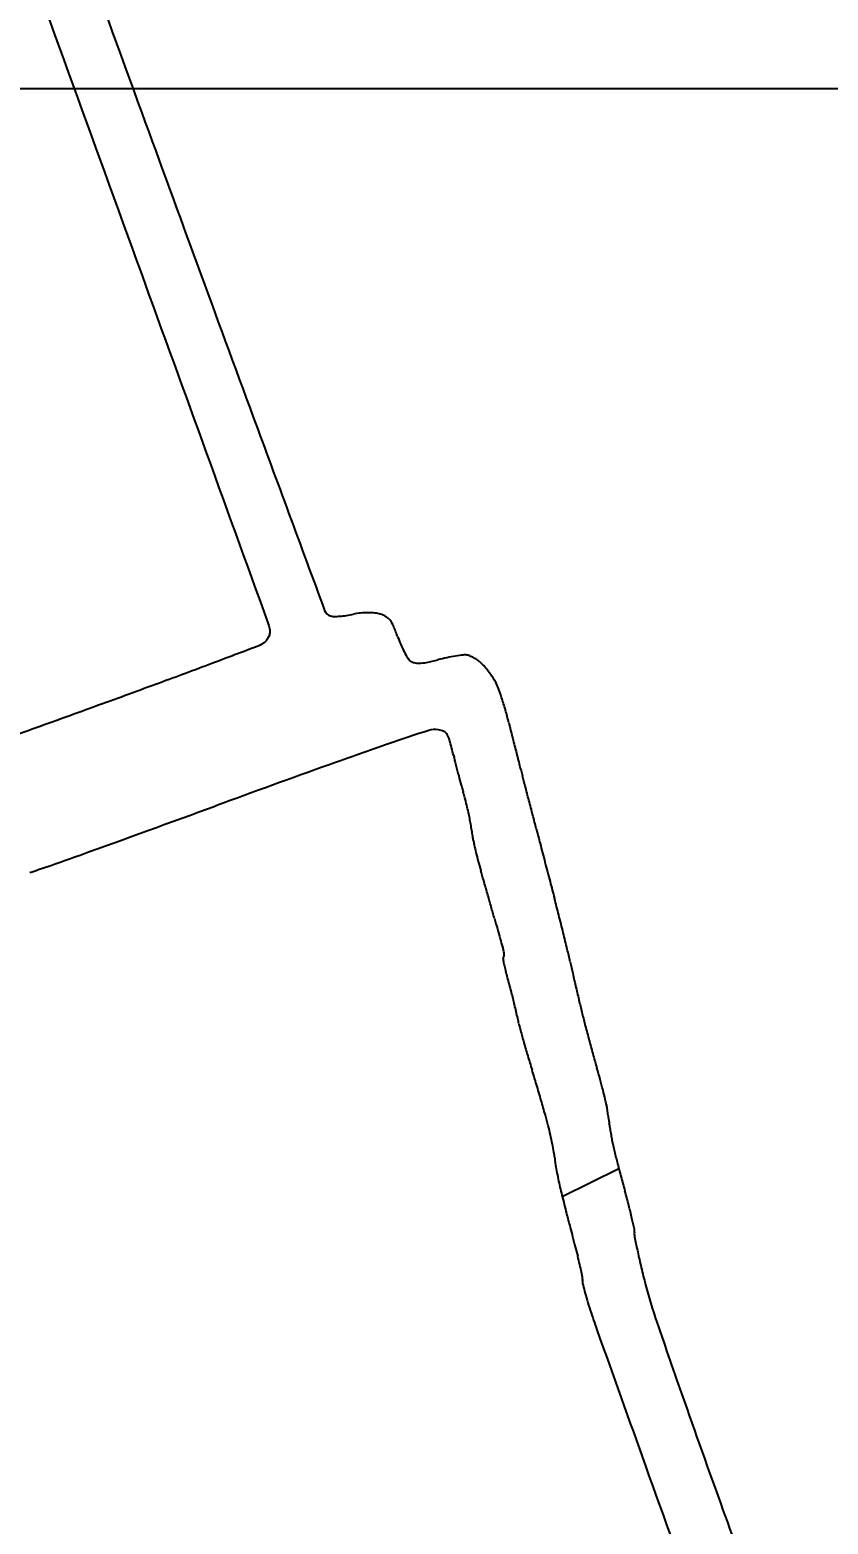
# Model space of a CAD drawing. Header units: metres. Extents: x 26.3 to 44.2, y 14.4 to 19.6.
# Drawn here: x 28.834 to 28.8705, y 15.457 to 15.5252 of the extents above; entities that cross this region are included whole.
import ezdxf

# ---------------------------------------------------------------- set-up
doc = ezdxf.new("R2010")
doc.units = ezdxf.units.M
doc.header["$MEASUREMENT"] = 0
doc.layers.add('Dimensions', color=7, linetype='Continuous', plot=False)
doc.layers.add('Suspensions', color=6, linetype='Continuous')
doc.styles.get("Standard").update_dxf_attribs({"font": 'arial.ttf'})
doc.dimstyles.new('Annotative', dxfattribs={"dimscale": 0, "dimtxt": 0.18, "dimasz": 0.18, "dimexe": 0.18, "dimexo": 0.0625, "dimgap": 0.09, "dimtad": 0, "dimtih": 1, "dimtoh": 1, "dimdec": 4, "dimzin": 0, "dimdsep": 46, "dimtxsty": 'Standard', "dimcen": 0.09, "dimadec": 0, "dimazin": 0, "dimtfac": 1, "dimtdec": 4, "dimtofl": 0, "dimtmove": 0, "dimatfit": 3, "dimfxl": 1, "dimtolj": 1, "dimtzin": 0, "dimarcsym": 0})

# ---------------------------------------------------------------- blocks, each defined once
blk = doc.blocks.new('*D65')
at = {"layer": 'Defpoints', "color": 0, "transparency": 16777216}
for p in [(28.43365521267326, 15.52255587762719), (28.43365521267325, 15.22255504397306), (29.54945632084941, 15.22255504397306)]:
    blk.add_point(p, dxfattribs=at)
at = {"layer": 'Dimensions', "color": 0, "lineweight": -2, "transparency": 16777216}
for p, q in [((28.44928021267326, 15.52255587762719), (29.59445632084941, 15.52255587762719)), ((29.54945632084941, 15.47755587762719), (29.54945632084941, 15.418046593133)), ((29.54945632084941, 15.26755504397306), (29.54945632084941, 15.32706432846725)), ((28.44928021267325, 15.22255504397306), (29.59445632084941, 15.22255504397306))]:
    blk.add_line(p, q, dxfattribs=at)
at = {"layer": 'Dimensions', "color": 0, "transparency": 16777216}
for points in [[(29.54195632084941, 15.47755587762719), (29.55695632084941, 15.47755587762719), (29.54945632084941, 15.52255587762719)], [(29.54195632084941, 15.26755504397306), (29.55695632084941, 15.26755504397306), (29.54945632084941, 15.22255504397306)]]:
    blk.add_solid(points, dxfattribs=at)
at = {"layer": 'Dimensions', "color": 0, "transparency": 16777216, "insert": (29.54945632084941, 15.37255546080011), "char_height": 0.045, "attachment_point": 5}
blk.add_mtext('\\A1;0.3000', dxfattribs=at)

msp = doc.modelspace()

# ---------------------------------------------------------------- linework, layer by layer
at = {"layer": 'Suspensions'}
msp.add_line((28.85834003295616, 15.47194419206299), (28.86092450585357, 15.4732148075666), dxfattribs=at)
for points in [[(28.80365453022755, 15.61140393423787, -5e-06), (28.80972229165918, 15.59481243747512, -0.000212)], [(28.7880937947789, 15.58886764735399, -9e-06), (28.78271807773075, 15.60371463670833, -0.091432)], [(28.8243255789982, 15.55478214723026, -0.000139), (28.83223256013898, 15.53305071892552, -0.00023), (28.83889578970214, 15.51469548026182, -9e-06), (28.84491144920834, 15.49809943150136, -0.061218), (28.84497803437187, 15.49780910082445, -0.078246), (28.84496938591927, 15.49764609355679, -0.06481), (28.84491157731215, 15.49748195631657, -0.06276), (28.84481125879003, 15.49733322723177, -0.064352), (28.84467793179367, 15.49721546397829, -0.058133), (28.84440331902623, 15.49707290350232, -0.000576), (28.84232956535946, 15.49628866877422, -0.001884), (28.83993511035649, 15.4953965942858, -0.001219), (28.83715797337753, 15.49438153146677, -0.00074), (28.83281102997578, 15.49281198038342, -0.007813)], [(28.81193442089462, 15.52332571095103, -0.000105), (28.80110986022916, 15.55303640247546, -0.000166)]]:
    msp.add_lwpolyline(points, format="xyb", dxfattribs=at)
for centre, radius, start, end in [((123.9641995034267, 50.17965956087885), 101.2421371877064, 199.9984945922183, 200.0188918896712), ((32.57588446245143, 16.88290643204753), 3.977046353683247, 200.018923506793, 200.2320637451332), ((40.47131363323646, 19.79287135059283), 12.39165850267981, 200.2320421615616, 200.2755869534676), ((28.84786533979762, 15.49885668093282), 0.000407064124389378, 200.275526146785, 253.6504438336216), ((28.84791160804705, 15.49901438574579), 0.0005714160605830641, 253.6500559051779, 270.0715136342017), ((28.84790761976421, 15.50219784224329), 0.003754875056364901, 270.0717403027272, 274.1594752347517), ((28.84786486258561, 15.50278571395987), 0.004344299632934274, 274.1595356783899, 278.2546021331568), ((28.84782624253635, 15.50305210276851), 0.004613473377807538, 278.25427843857, 282.1688037448184), ((28.84940841319411, 15.49571503840224), 0.002892242944147007, 95.68142017230453, 102.1692357457814), ((28.84949070905573, 15.49488765009899), 0.003723713937608665, 90.313061208214, 95.6811522121952), ((28.84948863936549, 15.49526385760406), 0.003347500739713366, 84.8008831058636, 90.31282002666009), ((28.84969596416997, 15.4975423401752), 0.001059605112390164, 71.8113002369874, 84.8009938173569), ((28.8496052706514, 15.49726629421085), 0.001350167822877034, 59.35806333415326, 71.81152002427959), ((28.84996852022003, 15.49787948608598), 0.0006374585379489998, 37.52975090793396, 59.35828394372702), ((28.84952163639787, 15.49753621833902), 0.001200963548217425, 23.07028333621587, 37.52948273012434), ((28.84156431874784, 15.49414704517766), 0.009849974988899324, 19.9999210920033, 23.0701036549521), ((28.85675740716503, 15.49967687565588), 0.00631817149643389, 200.0001104713488, 203.4353081299488), ((28.85607977283987, 15.49938311767044), 0.005579603942228882, 203.4350866324861, 207.2059545223822), ((28.85545218158191, 15.49906050462573), 0.004873948244576403, 207.2060329885458, 210.8863974686088), ((28.85178205733603, 15.49686516090906), 0.0005973437486665283, 210.8861573823936, 228.1548939520672), ((28.85164774043741, 15.49671517350211), 0.0003960050998703414, 228.1549002839391, 256.6267580927355), ((28.85177005934053, 15.49722968884856), 0.0009248604258313585, 256.626881383151, 271.7347123449036), ((28.85173422175981, 15.4984131012847), 0.002108815376909033, 271.7346338838991, 281.1643197361994), ((28.85012812942812, 15.50655115894052), 0.01040384491195543, 281.1642086796923, 284.052221457703), ((28.8553310390696, 15.48576418373007), 0.01102437496598562, 101.837496382017, 104.0522530890776), ((28.85492743323923, 15.48768986030165), 0.00905685675142179, 99.27100903681699, 101.8375234841119), ((28.85480802612826, 15.48842147264034), 0.008315564183074683, 96.91109338219643, 99.2711377076325), ((28.85389198281868, 15.49597891229122), 0.0007028097918578428, 82.48846191149852, 96.91045257268249), ((28.85391216024043, 15.49613188899152), 0.0005485081420496173, 67.22863359600643, 82.48911602705316), ((28.85346467036627, 15.49506585802604), 0.00170465225367124, 60.67445595169625, 67.2286808355063), ((28.85336115609915, 15.49488159719361), 0.001915998552093099, 54.33264391608166, 60.67435518641184), ((28.85358348452208, 15.49519137496355), 0.001534695268089932, 46.84279720072248, 54.3325841774256), ((28.85317425621517, 15.49475494646667), 0.002132974166301931, 40.90423676516943, 46.84264628194672), ((28.85090711639427, 15.49279078165195), 0.005132618543023267, 37.82293797050558, 40.90434848367035), ((28.85074485794987, 15.49266479624084), 0.005338045236361338, 34.76759672798313, 37.82311419090894), ((28.85253287815848, 15.4939060233895), 0.003161428342985831, 30.24381457898624, 34.76730183823539), ((28.85368862300023, 15.49457986784932), 0.001823589602607479, 20.56449218525214, 30.24378247900828), ((28.84304516012974, 15.49058676888831), 0.01319144521339752, 18.31586224367523, 20.56453483594829), ((28.84144501880132, 15.49005711564802), 0.01487696733575177, 16.01091954892945, 18.31573646372035), ((28.84073271624951, 15.489852681054), 0.0156180263261528, 13.7887352177055, 16.0110542589792), ((28.96266784712434, 15.51977704857935), 0.1099353245382082, 193.7885556596494, 194.122246043733), ((28.89444745345443, 15.36390882920895), 0.1360382911297101, 108.0749039964141, 108.872228847337), ((28.85252529840186, 15.49236032115554), 0.0009188888680198745, 80.35253298588964, 108.0748824774786), ((28.85251610353721, 15.49230623745932), 0.000973748614027551, 64.77462822054946, 80.35246349480178), ((28.85278598875173, 15.49287910589386), 0.0003404901578872887, 30.6738977631436, 64.77521831658468), ((28.85216251540171, 15.49250931159665), 0.001065381074093383, 15.21751201747889, 30.6732955195687), ((29.01009685054208, 15.53171079164118), 0.1588426306204981, 194.122533574195, 194.3757808165691), ((28.90689671931249, 15.32748979123796), 0.174526348331083, 108.872216532808, 109.8315714615381), ((28.82657582863766, 15.48554910457928), 0.02758184805757435, 13.75523411311842, 15.21763174139925), ((28.99904797727461, 15.52887857389761), 0.1474365332283346, 194.3756577127006, 194.6316551490968), ((29.48199120472358, 13.73286173958224), 1.86968778320316, 109.8315798573408, 110.0000294187756), ((28.89767649658112, 15.50295415257151), 0.04561815657098228, 193.7551620608148, 194.3508076434795), ((28.90781928681692, 15.50554913296318), 0.05608764161083047, 194.3508420912962, 194.8610028694533), ((28.9020799988931, 15.50356318701106), 0.04721848273549298, 194.6317681926265, 195.2299347724888), ((28.90251650002039, 15.50414199735241), 0.05060133334067527, 194.8609621626042, 195.3747898523493), ((28.78501806976271, 15.47169248257252), 0.07410438012694875, 14.84834372078048, 15.22993325972062), ((28.86558159906458, 15.49398596048649), 0.01229556362606786, 195.3750036877832, 196.84519322312), ((28.84593031641969, 15.48803604456626), 0.008236713623537879, 14.86644487430404, 16.84470441599564), ((28.63140780081507, 15.43096797067938), 0.2330213414466356, 14.68590989096203, 14.84840069443407), ((27.68018526621453, 18.68327838237574), 3.398436131179843, 289.8886267044729, 290.0000096910771), ((28.83749993014565, 15.48579806283773), 0.01695909718198248, 13.71426932016959, 14.86682150458228), ((28.83745893944659, 15.48578815470201), 0.01700126826262062, 12.56186401603088, 13.71395784579508), ((28.84579324688192, 15.48764520461394), 0.008462573116758286, 10.62070006863912, 12.56229299319634), ((28.61360211778944, 15.42630117647021), 0.2514284410592776, 14.52530557319528, 14.68596291263432), ((28.82935586952915, 15.48456314724436), 0.02518640197993466, 10.00728194561034, 10.62011614264041), ((28.82208079849148, 15.48327938831662), 0.03257387080135545, 9.501958640151381, 10.0073065964529), ((28.68766340248157, 15.44548977991554), 0.1749217329063275, 14.31440933888354, 14.5252577480043), ((28.82499655835063, 15.48376730399422), 0.02961756952275616, 8.99202233743182, 9.502183115588956), ((28.84643969826159, 15.48716053249719), 0.007907612154958304, 7.629335159776542, 8.991812745389309), ((28.85657778016851, 15.4885185255323), 0.002321016777340896, 187.6293518199556, 192.7885380668357), ((29.04995533386677, 15.5379334931467), 0.1989783655998134, 194.3143030089005, 194.5152965519025), ((28.80466121057283, 15.57502065881962), 0.09302961677257666, 288.3954325484449, 289.888539437709), ((28.87223555734781, 15.49207255962522), 0.0183770793248682, 192.7884415137756, 193.9118881598665), ((28.87426113091782, 15.49257428922908), 0.02046386654039999, 193.9119011506797, 195.0804957419566), ((29.33949963225565, 15.6128967859321), 0.4980693149691783, 194.5152485310366, 194.616547462619), ((28.87553250243336, 15.49291676930067), 0.02178055865382381, 195.0802467394343, 196.1954429900767), ((28.72050889754728, 15.44789081350998), 0.1396494719068908, 15.99637102300996, 16.19576028540972), ((29.35904163802627, 15.61799259205151), 0.5182647904349931, 194.6164905112433, 194.7171018936048), ((28.519361960042, 15.39022722493624), 0.3488985577228908, 15.89566805502677, 15.99627943738846), ((29.15335249849612, 15.56396508933892), 0.3055984010599339, 194.7170399707362, 194.8664673425322), ((28.50588142117753, 15.38638734847179), 0.3629153183523312, 15.79588783981667, 15.89581167295587), ((28.77871842335953, 15.46451762761456), 0.08201027776064003, 14.32499252207412, 14.86632204021476), ((28.64975239227091, 15.42708810615465), 0.2133980685151635, 15.6470114069507, 15.79575122968347), ((28.74777506133853, 15.45661581624848), 0.1139466250161415, 13.9019556414535, 14.32502719680933), ((29.4738982631965, 15.65792480929283), 0.6424652383747691, 195.6471784153477, 195.6916399396922), ((29.32104161888604, 15.61498233368832), 0.4836911538375813, 195.6915857424636, 195.7465896897402), ((29.33437214957213, 15.61874044275211), 0.4975412957771909, 195.7465195445112, 195.7914394350742), ((28.8784923305958, 15.48981304607965), 0.02378114236344567, 195.7914979075875, 196.2010477035995), ((28.75649749203648, 15.45877447429303), 0.1049610475848261, 13.47442828897982, 13.9020834909071), ((28.85566639377729, 15.48285227758092), 3.62852067254653e-05, 110.5540698268805, 185.9419887112625), ((28.85872773168163, 15.4831709153512), 0.003114161064069281, 185.9422022138603, 189.0957920514571), ((28.85843960680403, 15.4831247817881), 0.002822366186268332, 189.0956890553806, 193.485154882), ((28.85563960161004, 15.48292373222437), 4.002721884555218e-05, 290.5533807840654, 347.5166396864871), ((28.85477659193497, 15.48292252661159), 0.0009153253752941181, 9.60593012626886, 16.20045805539835), ((28.85535755438477, 15.48298616774439), 0.0003289023327529407, 347.5178154376488, 359.6241415395507), ((28.85516032722734, 15.48298746757276), 0.0005261337733538312, 359.6234874978184, 9.606344471695246), ((28.82777934028744, 15.47585414694077), 0.03166154480468254, 12.43017358604198, 13.47432464739991), ((28.92585562695155, 15.49747183698527), 0.0687689412475225, 192.4302281897892, 192.8814891660611), ((28.86094865450583, 15.48372648153435), 0.005402552798590574, 193.4853425662204, 196.1854531286488), ((28.83211823849575, 15.47535847643222), 0.02461771363435322, 15.48904493197765, 16.18530110260678), ((29.00452889195831, 15.51546355851754), 0.1494732451631993, 192.8814469892462, 193.1340066831034), ((28.81011334827557, 15.46926068949583), 0.04745185909916468, 15.06278631908324, 15.48883724474921), ((28.81067947200036, 15.46941310987678), 0.04686557585655189, 14.63551525416722, 15.06271209145264), ((29.00650294276009, 15.51592406027321), 0.1515002968210918, 193.1339663434319, 193.3858384887675), ((28.83503696615602, 15.47577372329117), 0.0216912849132936, 13.87596542419353, 14.63593385816207), ((28.82595012997944, 15.47352924873822), 0.0310512132078494, 13.35894820789447, 13.87552608115818), ((28.80195272603333, 15.46783040295872), 0.05571601078193527, 13.02551138581483, 13.35897258726585), ((28.93602902748831, 15.49915346676264), 0.07905841984158675, 193.3860183578673, 193.795797336265), ((28.80345245742901, 15.46817691439339), 0.05417676932877842, 12.69066211800826, 13.02595678050083), ((28.83371338272656, 15.47499157193075), 0.023158014404036, 12.05729632979163, 12.69006931083582), ((28.89797278225609, 15.48980886757917), 0.039871695877089, 193.7957295095402, 194.6228477915645), ((28.86179498389433, 15.48098992107498), 0.005557077736123284, 192.057938473093, 195.2640011419256), ((28.9052961787208, 15.49286081878031), 0.05064889699030287, 195.2636624666424, 195.895060359438), ((28.9428371334233, 15.50151443909599), 0.08623795958440982, 194.622961574576, 195.0875151186272), ((28.91016902952197, 15.49424829897536), 0.05571543192130695, 195.8949281349837, 196.563911756544), ((28.94387419888039, 15.50179394083923), 0.08731202940579713, 195.0874659667481, 195.5508735999058), ((28.91584512106548, 15.49593652767073), 0.06163726705394313, 196.563915718607, 197.184083722346), ((28.90343950790751, 15.49054179948839), 0.04534090934635385, 195.5509516086805, 196.3077115141281), ((28.78657135927784, 15.45595913669384), 0.07367680197093769, 16.63849956314132, 17.1839543542161), ((28.828224122878, 15.46853628976294), 0.03302742994583019, 15.37632063623982, 16.30771570035692), ((28.83287552561969, 15.46981543646592), 0.02820334829714459, 14.32780560787046, 15.37631105770917), ((28.76314049717834, 15.44895665897232), 0.09813165819437648, 16.19862933831807, 16.63866038426892), ((28.83488881811363, 15.47032955371162), 0.02612544955148032, 13.36523660691219, 14.32802922195978), ((28.77121374779115, 15.45130207348794), 0.08972461681879389, 15.75416544455175, 16.19855095353394), ((28.85802693478425, 15.47582700685096), 0.002343220175715045, 7.723431379221416, 13.36500915014694), ((28.87106595645681, 15.47759542935089), 0.01081517654715141, 187.7236804975914, 188.7116827989629), ((28.88661990492336, 15.47997864582531), 0.02655064710441653, 188.7114311747778, 189.2165499490752), ((28.83328306614136, 15.46881237319541), 0.02523267254441506, 14.61154415889818, 15.75401253891986), ((28.8439847732171, 15.47160225830537), 0.0141732876943611, 12.89569561002792, 14.61155755438771), ((28.88759147148954, 15.48013627920652), 0.02753491834507799, 189.2165210312617, 189.7184312573933), ((28.87621227791864, 15.47818739828988), 0.01599004142284161, 189.7183180672397, 190.4723278051473), ((28.82528282820768, 15.46877346680169), 0.03580214866346505, 10.12719463967717, 10.47257333712481), ((28.8426190479259, 15.47128956430914), 0.015574352684363, 11.29697285264696, 12.89572835026391), ((28.78840094837845, 15.4621863409794), 0.07326764327071053, 9.924593273536797, 10.12673273124257), ((28.78835853735853, 15.46217824090727), 0.07331081569437223, 9.722976855459859, 9.925116313165589), ((28.8250560249601, 15.46846642305017), 0.03607847987138724, 9.379090088256927, 9.722635324901962), ((28.84430631749499, 15.47162661055295), 0.01385374849713854, 9.699406943123824, 11.29701658087332), ((28.85529644923295, 15.47350506825316), 0.002704237344210642, 4.338246989478596, 9.69946626645563), ((28.86435603268945, 15.47495778306188), 0.003754023970732042, 189.3793990739031, 193.6802029123371), ((28.9099253263717, 15.48604956811545), 0.05065379179929519, 193.6800581133876, 194.3215399856111), ((28.86117339383371, 15.47395092257749), 0.003189595357796227, 184.3385907278339, 188.7466135493603), ((28.87107865326184, 15.47547478260331), 0.01321138729906784, 188.7461595971829, 190.2796009565532), ((28.87253522120425, 15.47573902863966), 0.01469173054751909, 190.2799020037167, 191.8002805052074), ((28.91246844900942, 15.48669885231732), 0.05327849039615617, 194.3215734157783, 195.0423519456463), ((28.86998076198158, 15.47520535422448), 0.01208211940758768, 191.8002478806463, 193.5607979622161), ((28.92389171104134, 15.48976869920268), 0.06510705224224697, 195.0423019357229, 195.6624699394617), ((28.93346498142204, 15.49051766375742), 0.07738688907407826, 193.5606765466453, 193.8466969294821), ((28.97992415472985, 15.50196929705128), 0.1252365984727963, 193.8467006684251, 194.0460899308247), ((28.8278049532329, 15.46282769735014), 0.03468514488251612, 14.53350331365012, 15.66267939931275), ((28.97387566177182, 15.50045669438333), 0.1190018383725551, 194.046381869761, 194.2476045957045), ((28.90187836985606, 15.48217453100058), 0.04471962286449017, 194.2471268014908, 194.6649271628715), ((28.84068245669754, 15.46616613088356), 0.02138194098513978, 12.91101390447804, 14.5333740974977), ((29.21318715736794, 15.56364342851397), 0.3665120131468046, 194.6652617373358, 194.7175154873463), ((29.97350812286726, 15.76336261659097), 1.152626333496294, 194.7177206540932, 194.7399514164746), ((28.83115453928417, 15.46398194099134), 0.0311570059832518, 11.97609141762835, 12.91115335083338), ((28.86130488500946, 15.47037744396139), 0.0003358151303026753, 348.2828232628025, 11.97648373146288), ((30.05989536412028, 15.78608454855103), 1.241951814826102, 194.7396957475923, 194.7616973268575), ((28.86198384755755, 15.47023662270623), 0.0003575972777294806, 168.2824182222133, 191.0971069323769), ((28.91108065928611, 15.47986664074004), 0.05038992851705572, 191.0973088913001, 191.7756889395081), ((29.68739300217459, 15.68793766658769), 0.8567365243153161, 194.7620937583192, 194.7912000141554), ((28.84484927817965, 15.46546651881505), 0.01468377521576045, 13.24671096314497, 14.79092344345089), ((28.89151722884086, 15.47578826604132), 0.03040591112893932, 191.7756454401205, 193.1053509704778), ((28.84959634314039, 15.46658399907223), 0.009806953723609341, 11.15717704112996, 13.24681080354369), ((28.84810388766561, 15.46628963293322), 0.01132816204856828, 9.650832796643789, 11.15723173753337), ((28.9112488187118, 15.48038195241524), 0.05066517057579599, 193.1054159203957, 194.0125179648511), ((28.85951649440882, 15.468031671362), 0.0002519243792996677, 168.2828296193319, 193.3270323667494), ((28.85899013559162, 15.46814084185699), 0.0002856365953033642, 348.2823759031401, 9.650468542860066), ((28.87535051779024, 15.47178247363575), 0.01652413425196584, 193.326724881212, 194.5780522711862), ((28.88301490801202, 15.47333590951084), 0.0215653349402888, 194.0125541052941, 198.7002993012201), ((28.8715406714237, 15.4707916691886), 0.01258755924465878, 194.5781753241937, 196.5449765588224), ((28.87857685167546, 15.4728818721442), 0.01992763968908411, 196.5449271113214, 197.9390308233153), ((28.88973910751617, 15.47649556104612), 0.03166027378944718, 197.9389954839732, 199.6475239778789), ((29.17540813632665, 15.57230753506038), 0.3302547947994875, 198.7003445888388, 199.3399930104407), ((49.03714555947951, 22.66952102666412), 21.42459373532396, 199.6475768301991, 199.6652239302544), ((29.49978631991805, 15.68615798889778), 0.6740325308861829, 199.3400396041588, 199.8197191698072), ((36.05343634385686, 18.029578189651), 7.636708671747883, 199.6652888356595, 199.7223554308753), ((33.48332954855105, 17.12187183900139), 4.908402721807973, 199.8197318139686, 199.9306564344442)]:
    msp.add_arc(centre, radius, start, end, dxfattribs=at)

# ---------------------------------------------------------------- dimensions: what is measured, and where the dimension line sits
at = {"layer": 'Dimensions'}
dim = msp.add_linear_dim(base=(29.54945632084941, 15.22255504397306), p1=(28.43365521267324, 15.52255587762719), p2=(28.43365521267324, 15.22255504397305), angle=90, dimstyle='Annotative', dxfattribs=at)
dim.commit()
dim.dimension.update_dxf_attribs({"geometry": '*D65', "text_midpoint": (29.54945632084941, 15.37255546080011)})

doc.saveas('drawing.dxf')
